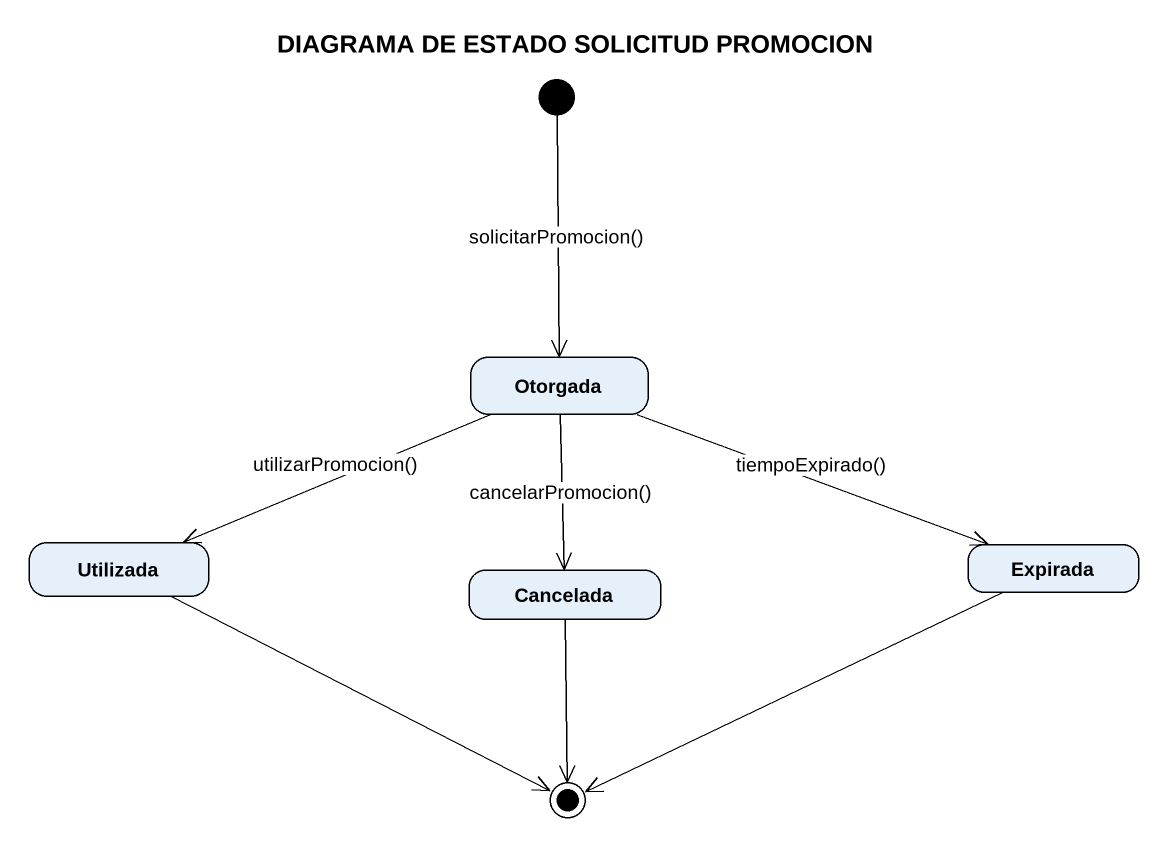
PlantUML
@startuml
title DIAGRAMA DE ESTADO SOLICITUD PROMOCION
hide empty description
state Otorgada
state Utilizada
state Cancelada
state Expirada
[*] --> Otorgada : solicitarPromocion()
Otorgada -left-> Utilizada : utilizarPromocion()
Otorgada --> Cancelada : cancelarPromocion()
Otorgada -right-> Expirada : tiempoExpirado()
Utilizada -right-> [*]
Cancelada --> [*]
Expirada -left-> [*]
@enduml
